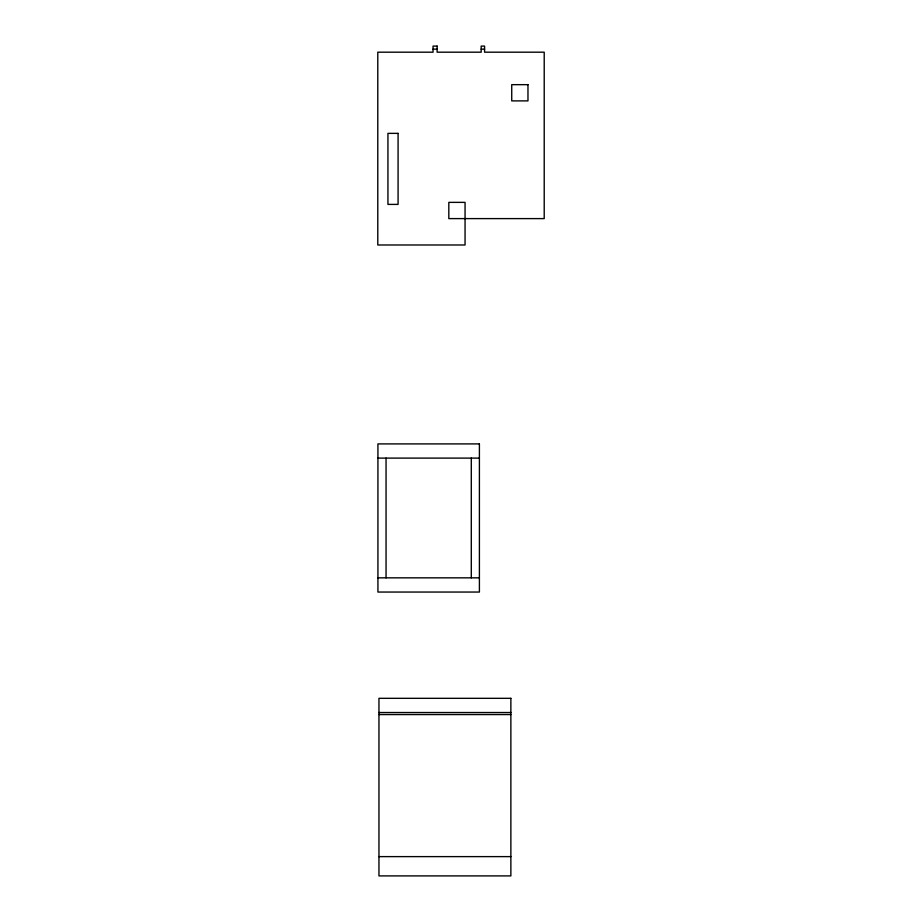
<?xml version="1.0" encoding="UTF-8"?>
<svg xmlns="http://www.w3.org/2000/svg" width="922" height="922" viewBox="0 0 922 922"><rect width="100%" height="100%" fill="white"/><g stroke="black" fill="none" stroke-linecap="round" stroke-linejoin="round"><path stroke-width="1.38" d="M433.052 49.143L437.12 49.143M481.169 49.143L484.58 49.143M377.928 458.107L479.405 458.107M377.928 577.84L479.405 577.84M378.954 712.533L510.869 712.533M378.954 714.562L510.869 714.562M378.954 856.619L510.869 856.619M471.292 458.107L471.292 577.84M386.053 458.107L386.053 577.84M437.12 46.1L433.052 46.1L433.052 52.185L377.79 52.185L377.79 244.987L465.057 244.987L465.057 202.367L448.818 202.367L448.818 218.606L544.211 218.606L544.211 52.185L484.58 52.185L484.58 46.1L481.169 46.1L481.169 52.185L437.12 52.185L437.12 46.1M527.972 84.663L511.733 84.663L511.733 100.89L527.972 100.89L527.972 84.663M398.085 133.367L387.943 133.367L387.943 204.396L398.085 204.396L398.085 133.367M479.405 443.908L377.928 443.908L377.928 592.051L479.405 592.051L479.405 443.908M510.869 698.323L378.954 698.323L378.954 875.9L510.869 875.9L510.869 698.323"/></g></svg>
